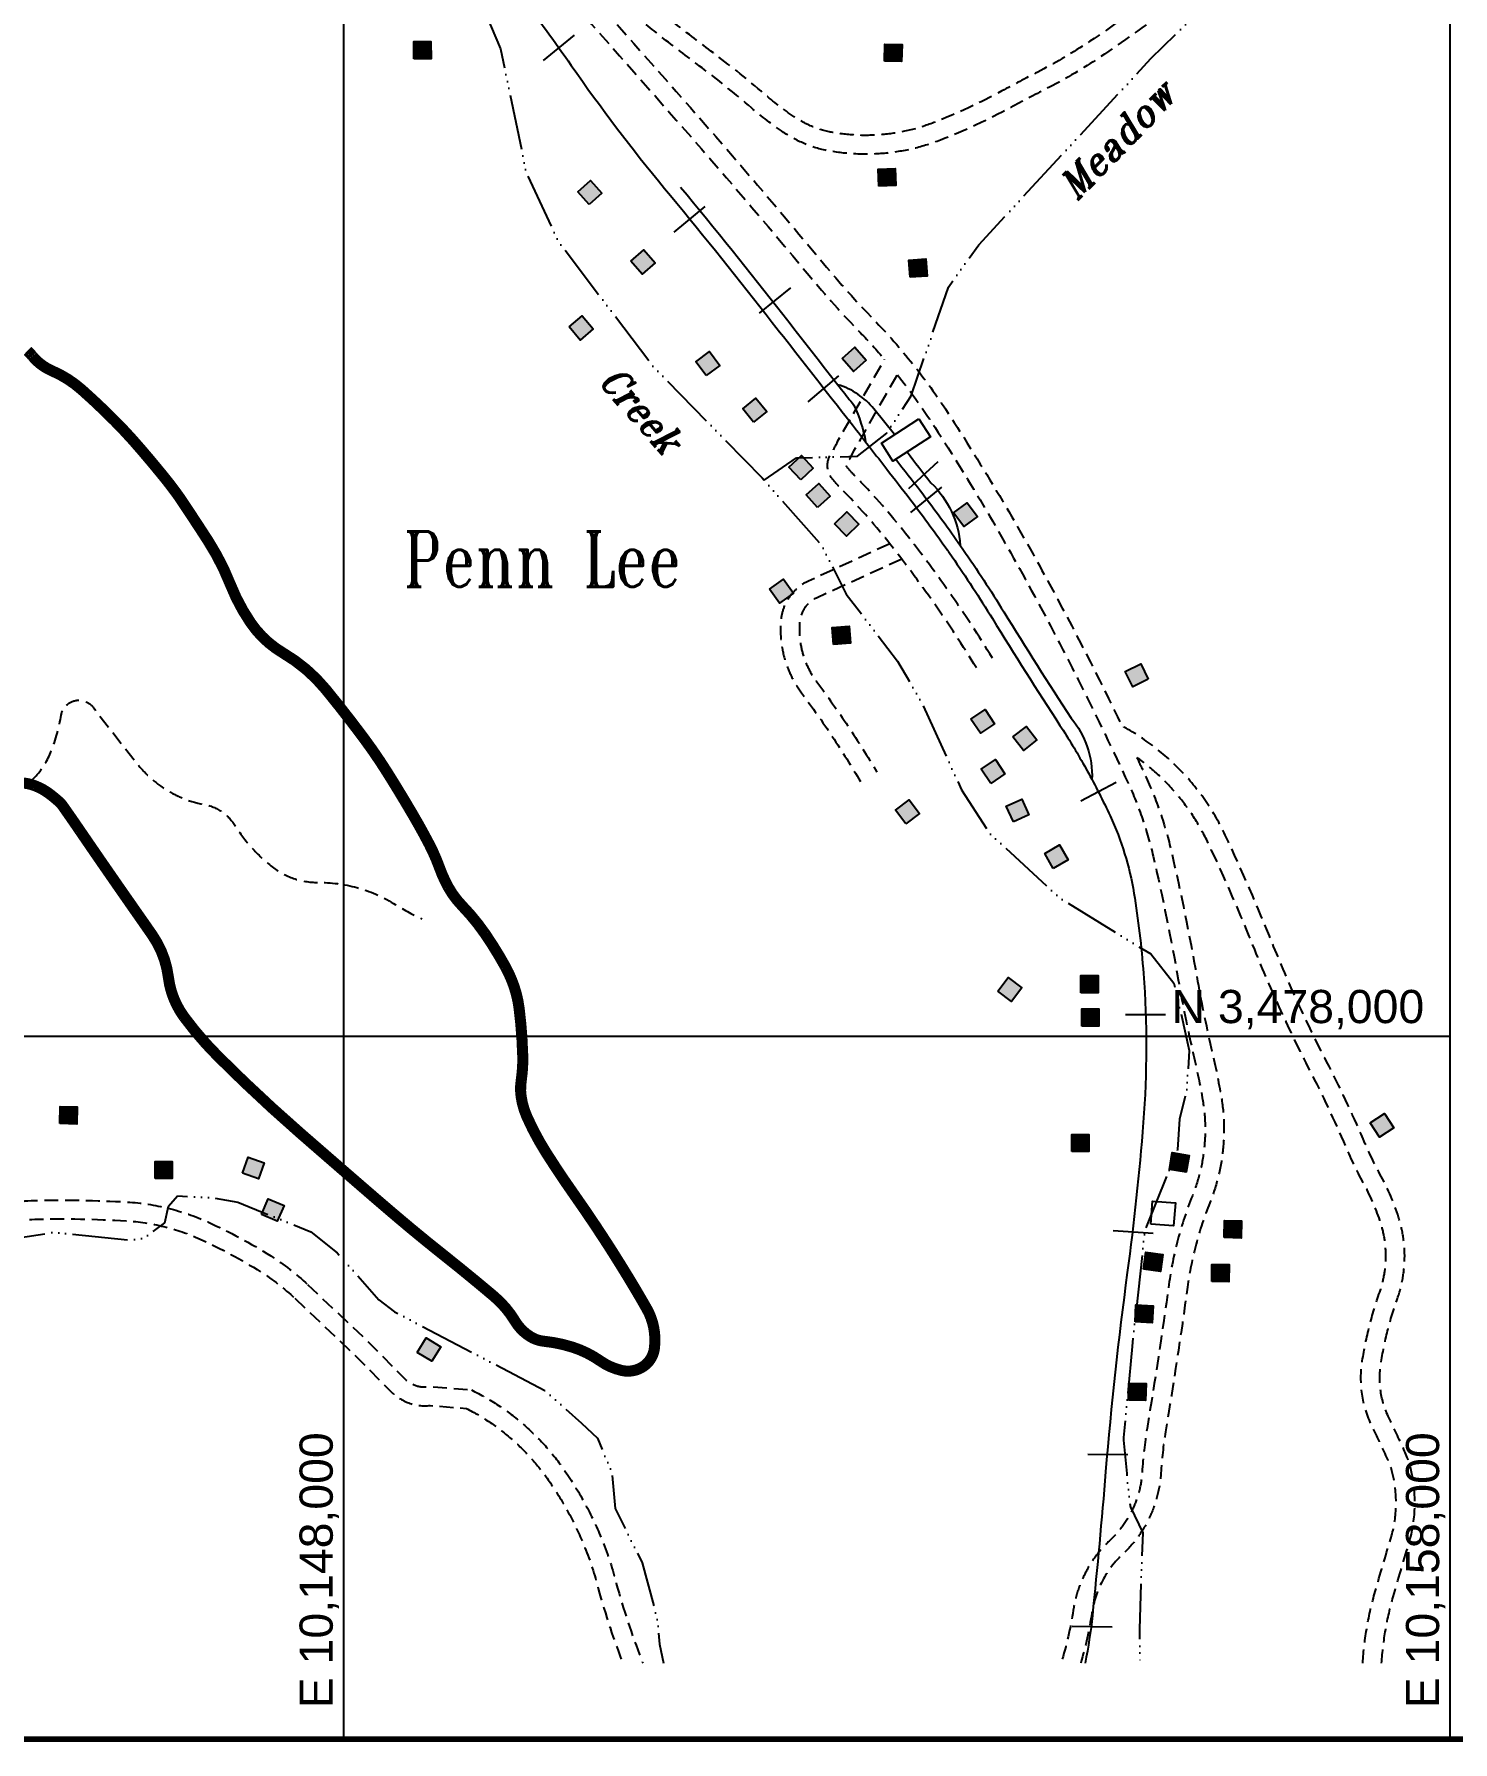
# Model space of a CAD drawing. Header units: inches. Extents: x 10131215 to 10153225, y 3476725 to 3491422.
# Drawn here: x 10147440 to 10150005, y 3476725 to 3479812 of the extents above; entities that cross this region are included whole.
import ezdxf
from ezdxf.enums import TextEntityAlignment as Align

# ---------------------------------------------------------------- set-up
doc = ezdxf.new("R2010")
doc.units = ezdxf.units.IN
doc.header["$LTSCALE"] = 100
doc.header["$MEASUREMENT"] = 0
doc.linetypes.add('DASHED2', pattern=[0.375, 0.25, -0.125])
doc.linetypes.add('STREAM', pattern=[1.5, 1, -0.125, 0, -0.125, 0, -0.125, 0, -0.125])
doc.layers.get('0').update_dxf_attribs({"color": 60, "linetype": 'CONTINUOUS'})
for name, color, linetype in [('BUILDINGS', 7, 'CONTINUOUS'), ('GEOGRAPHIC LABELS', 7, 'CONTINUOUS'), ('GRID COORDINATES-VA SOUTH NAD27', 252, 'CONTINUOUS'), ('OUTCROP-UPPER MASON-IMBODEN', 7, 'CONTINUOUS'), ('RAILROADS', 30, 'CONTINUOUS'), ('ROADS', 34, 'DASHED2'), ('TITLE BLOCK-LEGEND-BORDER', 7, 'CONTINUOUS'), ('WATER-SURFACE', 140, 'STREAM')]:
    doc.layers.add(name, color=color, linetype=linetype)
doc.styles.add('GRIDLINE LABEL', font='ARIAL.TTF', dxfattribs={"height": 60})
doc.styles.add('ROMANT', font='ROMANT.SHX', dxfattribs={"width": 2063.613351, "height": 165.089068})

# ---------------------------------------------------------------- blocks, each defined once
blk = doc.blocks.new('RRTIC')
blk.add_line((0, -36.2), (0, 36.2))

msp = doc.modelspace()

# ---------------------------------------------------------------- linework, layer by layer
at = {"layer": 'BUILDINGS'}
for points in [[(10148126.7, 3479767.2), (10148126.6, 3479798.2), (10148157.5, 3479798.4), (10148157.7, 3479767.4)], [(10148977.3, 3479762.9), (10148978.2, 3479793.8), (10149009.1, 3479793), (10149008.3, 3479762.1)], [(10148967.2, 3479536.7), (10148965.8, 3479567.6), (10148996.7, 3479569), (10148998.1, 3479538.1)], [(10148443.8, 3479503.6), (10148423, 3479526.6), (10148445.9, 3479547.4), (10148466.7, 3479524.5)], [(10148519.1, 3479401.4), (10148542.4, 3479421.7), (10148562.8, 3479398.5), (10148539.5, 3479378.1)], [(10149023.7, 3479372.2), (10149021.5, 3479403.1), (10149052.4, 3479405.3), (10149054.6, 3479374.4)], [(10148407.2, 3479282.4), (10148430.8, 3479302.4), (10148450.9, 3479278.9), (10148427.3, 3479258.8)], [(10148654.8, 3479194.5), (10148636.4, 3479219.3), (10148661.3, 3479237.8), (10148679.7, 3479212.9)], [(10148900.7, 3479225.4), (10148923.9, 3479245.9), (10148944.4, 3479222.7), (10148921.2, 3479202.2)], [(10148740.7, 3479110.2), (10148721.1, 3479134.2), (10148745.1, 3479153.8), (10148764.7, 3479129.8)], [(10148826, 3479006.2), (10148804.7, 3479028.8), (10148827.3, 3479050), (10148848.5, 3479027.5)], [(10148856.2, 3478956.1), (10148835.6, 3478979.2), (10148858.7, 3478999.8), (10148879.3, 3478976.7)], [(10148887.1, 3478926.6), (10148909.2, 3478948.3), (10148930.9, 3478926.2), (10148908.8, 3478904.5)], [(10149102.4, 3478946.3), (10149127.1, 3478964.8), (10149145.7, 3478940.1), (10149121, 3478921.5)], [(10148769.7, 3478808.8), (10148795, 3478826.7), (10148812.8, 3478801.4), (10148787.5, 3478783.5)], [(10148885.1, 3478708.6), (10148882.9, 3478739.5), (10148913.8, 3478741.7), (10148916, 3478710.8)], [(10149454.1, 3478645.6), (10149426.2, 3478632), (10149412.7, 3478659.8), (10149440.5, 3478673.4)], [(10149133.5, 3478573.7), (10149159.2, 3478590.9), (10149176.4, 3478565.3), (10149150.7, 3478548)], [(10149209.5, 3478541.3), (10149233.8, 3478560.5), (10149253, 3478536.2), (10149228.7, 3478517)], [(10149169.6, 3478457.5), (10149152.2, 3478483.2), (10149177.9, 3478500.5), (10149195.2, 3478474.9)], [(10149015.9, 3478384.6), (10148997.2, 3478409.3), (10149021.9, 3478427.9), (10149040.6, 3478403.2)], [(10149210.3, 3478388), (10149197.5, 3478416.2), (10149225.7, 3478429), (10149238.5, 3478400.8)], [(10149282.3, 3478303.9), (10149267, 3478330.8), (10149293.9, 3478346.2), (10149309.2, 3478319.3)], [(10149332.5, 3478079.1), (10149332.5, 3478110), (10149363.5, 3478110), (10149363.5, 3478079.1)], [(10149182.3, 3478082.1), (10149201, 3478106.7), (10149225.6, 3478088), (10149206.9, 3478063.4)], [(10149333.9, 3478018.9), (10149333.9, 3478049.8), (10149364.8, 3478049.8), (10149364.8, 3478018.9)], [(10147486.5, 3477842.4), (10147487.2, 3477873.4), (10147518.2, 3477872.7), (10147517.5, 3477841.7)], [(10149855.3, 3477843.9), (10149881.1, 3477860.9), (10149898.1, 3477835), (10149872.2, 3477818)], [(10149315.9, 3477791.8), (10149315.9, 3477822.7), (10149346.9, 3477822.7), (10149346.9, 3477791.8)], [(10147659.1, 3477743), (10147659.1, 3477774), (10147690, 3477774), (10147690, 3477743)], [(10147816.7, 3477752.7), (10147827, 3477781.9), (10147856.2, 3477771.6), (10147845.9, 3477742.4)], [(10149492.3, 3477759.5), (10149497.3, 3477790.1), (10149527.9, 3477785.1), (10149522.9, 3477754.6)], [(10147851.3, 3477678.2), (10147863.4, 3477706.7), (10147891.9, 3477694.6), (10147879.8, 3477666.1)], [(10149458.8, 3477661), (10149462, 3477702.1), (10149503.2, 3477699), (10149500, 3477657.8)], [(10149591.2, 3477636.4), (10149591.9, 3477667.4), (10149622.8, 3477666.7), (10149622.1, 3477635.7)], [(10149445.5, 3477579.6), (10149450, 3477610.2), (10149480.6, 3477605.7), (10149476.1, 3477575.1)], [(10149569, 3477557.2), (10149569.4, 3477588.1), (10149600.4, 3477587.7), (10149599.9, 3477556.7)], [(10149430.6, 3477483.9), (10149431.9, 3477514.8), (10149462.9, 3477513.4), (10149461.5, 3477482.5)], [(10148132.9, 3477429), (10148149, 3477455.4), (10148175.5, 3477439.3), (10148159.3, 3477412.8)], [(10149418.5, 3477342.7), (10149419.1, 3477373.6), (10149450.1, 3477372.9), (10149449.4, 3477342)]]:
    msp.add_lwpolyline(points, close=True, dxfattribs=at)
for points in [[(10148126.6, 3479798.2), (10148157.5, 3479798.4), (10148126.7, 3479767.2), (10148157.7, 3479767.4)], [(10148978.2, 3479793.8), (10149009.1, 3479793), (10148977.3, 3479762.9), (10149008.3, 3479762.1)], [(10148965.8, 3479567.6), (10148996.7, 3479569), (10148967.2, 3479536.7), (10148998.1, 3479538.1)], [(10148423, 3479526.6), (10148445.9, 3479547.4), (10148443.8, 3479503.6), (10148466.7, 3479524.5)], [(10148542.4, 3479421.7), (10148562.8, 3479398.5), (10148519.1, 3479401.4), (10148539.5, 3479378.1)], [(10149021.5, 3479403.1), (10149052.4, 3479405.3), (10149023.7, 3479372.2), (10149054.6, 3479374.4)], [(10148430.8, 3479302.4), (10148450.9, 3479278.9), (10148407.2, 3479282.4), (10148427.3, 3479258.8)], [(10148636.4, 3479219.3), (10148661.3, 3479237.8), (10148654.8, 3479194.5), (10148679.7, 3479212.9)], [(10148923.9, 3479245.9), (10148944.4, 3479222.7), (10148900.7, 3479225.4), (10148921.2, 3479202.2)], [(10148721.1, 3479134.2), (10148745.1, 3479153.8), (10148740.7, 3479110.2), (10148764.7, 3479129.8)], [(10148804.7, 3479028.8), (10148827.3, 3479050), (10148826, 3479006.2), (10148848.5, 3479027.5)], [(10148835.6, 3478979.2), (10148858.7, 3478999.8), (10148856.2, 3478956.1), (10148879.3, 3478976.7)], [(10148909.2, 3478948.3), (10148930.9, 3478926.2), (10148887.1, 3478926.6), (10148908.8, 3478904.5)], [(10149127.1, 3478964.8), (10149145.7, 3478940.1), (10149102.4, 3478946.3), (10149121, 3478921.5)], [(10148795, 3478826.7), (10148812.8, 3478801.4), (10148769.7, 3478808.8), (10148787.5, 3478783.5)], [(10148882.9, 3478739.5), (10148913.8, 3478741.7), (10148885.1, 3478708.6), (10148916, 3478710.8)], [(10149426.2, 3478632), (10149412.7, 3478659.8), (10149454.1, 3478645.6), (10149440.5, 3478673.4)], [(10149159.2, 3478590.9), (10149176.4, 3478565.3), (10149133.5, 3478573.7), (10149150.7, 3478548)], [(10149233.8, 3478560.5), (10149253, 3478536.2), (10149209.5, 3478541.3), (10149228.7, 3478517)], [(10149152.2, 3478483.2), (10149177.9, 3478500.5), (10149169.6, 3478457.5), (10149195.2, 3478474.9)], [(10148997.2, 3478409.3), (10149021.9, 3478427.9), (10149015.9, 3478384.6), (10149040.6, 3478403.2)], [(10149197.5, 3478416.2), (10149225.7, 3478429), (10149210.3, 3478388), (10149238.5, 3478400.8)], [(10149267, 3478330.8), (10149293.9, 3478346.2), (10149282.3, 3478303.9), (10149309.2, 3478319.3)], [(10149332.5, 3478110), (10149363.5, 3478110), (10149332.5, 3478079.1), (10149363.5, 3478079.1)], [(10149201, 3478106.7), (10149225.6, 3478088), (10149182.3, 3478082.1), (10149206.9, 3478063.4)], [(10149333.9, 3478049.8), (10149364.8, 3478049.8), (10149333.9, 3478018.9), (10149364.8, 3478018.9)], [(10147487.2, 3477873.4), (10147518.2, 3477872.7), (10147486.5, 3477842.4), (10147517.5, 3477841.7)], [(10149881.1, 3477860.9), (10149898.1, 3477835), (10149855.3, 3477843.9), (10149872.2, 3477818)], [(10149315.9, 3477822.7), (10149346.9, 3477822.7), (10149315.9, 3477791.8), (10149346.9, 3477791.8)], [(10147659.1, 3477774), (10147690, 3477774), (10147659.1, 3477743), (10147690, 3477743)], [(10147827, 3477781.9), (10147856.2, 3477771.6), (10147816.7, 3477752.7), (10147845.9, 3477742.4)], [(10149497.3, 3477790.1), (10149527.9, 3477785.1), (10149492.3, 3477759.5), (10149522.9, 3477754.6)], [(10147863.4, 3477706.7), (10147891.9, 3477694.6), (10147851.3, 3477678.2), (10147879.8, 3477666.1)], [(10149591.9, 3477667.4), (10149622.8, 3477666.7), (10149591.2, 3477636.4), (10149622.1, 3477635.7)], [(10149450, 3477610.2), (10149480.6, 3477605.7), (10149445.5, 3477579.6), (10149476.1, 3477575.1)], [(10149569.4, 3477588.1), (10149600.4, 3477587.7), (10149569, 3477557.2), (10149599.9, 3477556.7)], [(10149431.9, 3477514.8), (10149462.9, 3477513.4), (10149430.6, 3477483.9), (10149461.5, 3477482.5)], [(10148149, 3477455.4), (10148175.5, 3477439.3), (10148132.9, 3477429), (10148159.3, 3477412.8)], [(10149419.1, 3477373.6), (10149450.1, 3477372.9), (10149418.5, 3477342.7), (10149449.4, 3477342)]]:
    msp.add_solid(points, dxfattribs=at)
at = {"layer": 'GRID COORDINATES-VA SOUTH NAD27'}
for p, q in [((10148000, 3476730), (10148000, 3490730)), ((10150000, 3476730), (10150000, 3490730)), ((10150000, 3478000), (10131220, 3478000))]:
    msp.add_line(p, q, dxfattribs=at)
at = {"layer": 'OUTCROP-UPPER MASON-IMBODEN', "const_width": 20}
msp.add_lwpolyline([(10147428.2, 3479239.4, -0.013987), (10147432.5, 3479235, -0.01318), (10147436.9, 3479230.1, -0.002438), (10147437, 3479229.9, 0.000827), (10147437.5, 3479229.3, 0.119076), (10147472.3, 3479203.3, -0.080227), (10147526.2, 3479169.1, -0.015934), (10147586.6, 3479112, -0.018696), (10147634.5, 3479059.8, -0.005486), (10147672.2, 3479014.7, -0.009949), (10147692.2, 3478989.2, -0.013814), (10147707.2, 3478968.1, -0.004151), (10147754.5, 3478896.1, -0.049484), (10147794.8, 3478817.4, 0.056007), (10147831.4, 3478748.2, 0.110769), (10147890.6, 3478692.9, -0.088593), (10147967.3, 3478627.4, -0.012279), (10148037.4, 3478537.5, -0.019071), (10148078.8, 3478476.9, -0.008071), (10148124.8, 3478401, -0.011861), (10148154.1, 3478348.1, -0.033675), (10148172.8, 3478305.6, 0.039814), (10148189, 3478269.7, 0.065879), (10148213.7, 3478236.4, -0.041649), (10148255.2, 3478185.8, -0.024822), (10148291.8, 3478126.5, -0.043795), (10148307.8, 3478090.3, -0.050729), (10148316.9, 3478050.9, -0.024053), (10148323.4, 3477966.1, -0.04492), (10148320.7, 3477920.2, 0.072503), (10148320.5, 3477891.6, 0.07008), (10148331.1, 3477854.7, 0.036386), (10148365.8, 3477789.9, 0.012107), (10148416.1, 3477714.6, -0.01021), (10148476.1, 3477625.6, -0.006616), (10148515, 3477563.4, -0.00749), (10148547.8, 3477507.6, -0.081248), (10148560.2, 3477473.9, -0.077904), (10148561.5, 3477436.6, -0.215602), (10148541.7, 3477403.7, -0.208834), (10148502.8, 3477396.2, -0.097455), (10148463.5, 3477413.6, 0.075228), (10148413.7, 3477438.3, 0.052431), (10148361.7, 3477449.1, -0.111947), (10148337.8, 3477457.1, -0.121612), (10148309.4, 3477485.7, 0.082482), (10148271.1, 3477530.6, 0.007646), (10148178.9, 3477606.1, -0.008468), (10148095.7, 3477674.4, -0.002216), (10148045.9, 3477717.1, -0.000883), (10147921.5, 3477825.1, -0.017174), (10147772.5, 3477964.2, -0.037485), (10147711.5, 3478035, -0.129054), (10147682.9, 3478106.9, 0.121845), (10147653.7, 3478183.4, 0.000889), (10147621.2, 3478230, -0.000874), (10147588.1, 3478277.5, -0.002042), (10147522.1, 3478373.3, 0.004495), (10147491.9, 3478416.8, 0.056185), (10147484.6, 3478424.9, 0.024929), (10147465.4, 3478440.4, 0.069616), (10147440.8, 3478453.5, 0.078058), (10147416.4, 3478458.4, 0.035587)], format="xyb", dxfattribs=at)
at = {"layer": 'RAILROADS', "flags": 128}
for points in [[(10148320.4, 3479880.7, -0.008171), (10148411.1, 3479755.3, 0.019837), (10148579.8, 3479532.8), (10148590.4, 3479520.1, -0.007065), (10148774.6, 3479290.7, 0.00062), (10148881.1, 3479154.5, -0.000326), (10148903.3, 3479126.2), (10148919.4, 3479105.5, -0.000861), (10148977.8, 3479030.4), (10148981.5, 3479025.6, -0.000619), (10149023.3, 3478971.5, -0.010733), (10149087, 3478885.1), (10149090.1, 3478880.7, -0.000706), (10149094.1, 3478874.9), (10149099.5, 3478867.1, -0.013371), (10149172.5, 3478755.2, 0.006343), (10149294.6, 3478562.3, -0.016108), (10149338.7, 3478489.4), (10149343.9, 3478480.1, -0.017281), (10149385.3, 3478398.5, -0.068656), (10149428.2, 3478259.3, -0.021558), (10149445.5, 3478113.8, -0.038358), (10149445.1, 3477844.4, -0.014173), (10149416.3, 3477573.2, 0.013089), (10149377.1, 3477212.8, -0.004818), (10149353.2, 3476953.5, -0.025819), (10149339.9, 3476867.3, -0.025819)], [(10148608.9, 3479535.3, -0.007065), (10148793.5, 3479305.5, 0.00062), (10148899.9, 3479169.3, -0.000326), (10148922.1, 3479141, -0.065641), (10148943.3, 3479074.9, 6.345774)], [(10148995.6, 3479088), (10148958.3, 3479134.2, 0.150093), (10148893.2, 3479178, -0.81891)], [(10148997.9, 3479043.6, -0.000656), (10149042.3, 3478986.1, -0.010733), (10149106.5, 3478899), (10149119.2, 3478880.8, -0.013371), (10149193, 3478767.8, 0.006343), (10149314.7, 3478575.4, -0.184844), (10149352.4, 3478464.4)], [(10149018.1, 3479056.7, -0.000638), (10149061.3, 3479000.8, -0.183486), (10149114.4, 3478887.7)]]:
    msp.add_lwpolyline(points, format="xyb", dxfattribs=at)
msp.add_lwpolyline([(10149039.5, 3479116.5), (10149060.5, 3479084.1), (10148992.6, 3479040.1), (10148971.7, 3479072.5), (10149039.5, 3479116.5)], dxfattribs=at)
at = {"layer": 'ROADS', "flags": 128}
for points in [[(10148924.2, 3482444.7, -0.112102), (10148938.8, 3482272.7, -0.114479), (10148868.5, 3482112.7, -0.014761), (10148699.4, 3481900.2, -0.050065), (10148470.1, 3481678.2, -0.053259), (10148246.4, 3481537.2, 0.016654), (10148145.6, 3481483.5, 0.084582), (10148008.8, 3481370.2, 0.057538), (10147897.4, 3481205.7, 0.131463), (10147862.1, 3481047.2, 0.050712), (10147891, 3480847, 0.010374), (10147964.8, 3480575, 0.079499), (10148088.6, 3480315.1, -0.003932), (10148242.9, 3480087.1, 0.034648), (10148395.9, 3479888.5, -0.000934), (10148601, 3479656.4, -0.007376), (10148841.2, 3479375.4, 0.019234), (10148933.8, 3479272, -0.015141), (10148977.5, 3479224.1, -0.019913)], [(10147989.7, 3480611, 0.001018), (10147997.4, 3480584.6, 0.079499), (10148116.6, 3480334.3, -0.003932), (10148271.2, 3480106, 0.034648), (10148421.3, 3479911.1, -0.000934), (10148626.5, 3479678.9, -0.007376), (10148867.3, 3479397.1, 0.019234), (10148958.2, 3479295.6, -0.048447), (10149091.2, 3479128.6, -0.019913), (10149272.7, 3478823, -0.011783), (10149406.5, 3478561.4, -0.05168)], [(10149590.4, 3480008.4, 0.010115), (10149559, 3479973.4, -0.049533), (10149458.6, 3479877.9, -0.019738), (10149341.2, 3479793.9, -0.026905), (10149254.4, 3479743.3, 0.006008), (10149189.5, 3479709, -0.031697), (10149066.6, 3479651.9, -0.136987), (10148884.1, 3479633.9, -0.106001), (10148814.2, 3479662.3, -0.028665), (10148759, 3479704.5, 0.015931), (10148672.4, 3479774.5, -0.002071), (10148603.1, 3479827.4, -0.037631), (10148498.1, 3479921.4, -0.03868), (10148425.8, 3480009.5, 0.016719), (10148361.1, 3480095.8, -0.023221), (10148317.4, 3480155.7, 0.020947), (10148262, 3480232.3, -0.023169), (10148214.4, 3480298.7, 0.017427), (10148165, 3480369.5, -0.05119), (10148099.4, 3480478.2, 0.006092), (10148074.2, 3480530.1, 0.133878)], [(10149960.6, 3480157.7, -0.064111), (10149902.6, 3480156.8, 0.113752), (10149793.7, 3480144.3, 0.122878), (10149739, 3480108.1, -0.0227), (10149678.3, 3480047.4, 0.029783), (10149584.7, 3479951.1, -0.049533), (10149479.4, 3479851.1, -0.019738), (10149359.9, 3479765.5, -0.026905), (10149269.9, 3479713, 0.006008), (10149205.7, 3479679.1, -0.031697), (10149078.9, 3479620.2, -0.136987), (10148878.2, 3479600.4, -0.106001), (10148795.1, 3479634.1, -0.028665), (10148736.8, 3479678.8, 0.015931), (10148651.9, 3479747.4, -0.002071), (10148582.4, 3479800.4, -0.037631), (10148473.6, 3479897.9, -0.03868), (10148398, 3479990.1, 0.016719), (10148334.7, 3480074.5, -0.023221), (10148289.1, 3480136.9, 0.020947), (10148235.3, 3480211.3, -0.023169), (10148185.9, 3480280.2, 0.017427), (10148137.9, 3480349, -0.05119), (10148068.7, 3480463.7, 0.006092), (10148043.8, 3480514.8)], [(10145000, 3479348.8, -0.009305), (10145175.4, 3479208.1, 0.005758), (10145337.5, 3479076, -0.03193), (10145453.6, 3478970.9, -0.068649), (10145551, 3478838.5, -0.17441), (10145576.1, 3478674.9, -0.006132), (10145553.6, 3478566.4, 0.030599), (10145540.9, 3478485.7, 0.122557), (10145557.9, 3478372.5, 0.082961), (10145596.8, 3478310.1, 0.026035), (10145689.8, 3478215.2, 0.003068), (10145817.5, 3478099.1, 0.018286), (10145964.1, 3477976.9, -0.012722), (10146128.7, 3477842.8, -0.033939), (10146190.2, 3477782.3, -0.078539), (10146267.6, 3477661.3, 0.018706), (10146289, 3477617.2, 0.13886), (10146375.8, 3477526.5, 0.011527), (10146452.3, 3477483.8, 0.100299), (10146557.1, 3477453, 0.083875), (10146697.5, 3477464.6, 0.01176), (10146795.1, 3477491.9, -0.001774), (10146944.3, 3477537, 0.007086), (10147113.3, 3477589.9, -0.003765), (10147273.7, 3477641.4, -0.06865), (10147441.3, 3477669.5, -0.022189), (10147606.6, 3477666.8, -0.091041), (10147740.1, 3477633.8, -0.035817), (10147849.7, 3477574.6, -0.045864), (10147911.2, 3477526.9, 2.136755)], [(10145024.4, 3479372.9, -0.009114), (10145197.1, 3479234.2, 0.005758), (10145358.6, 3479102.6, -0.03193), (10145478, 3478994.6, -0.068649), (10145580.8, 3478854.8, -0.17441), (10145609.5, 3478668.3, -0.006132), (10145586.8, 3478559.1, 0.030599), (10145574.7, 3478482.4, 0.122557), (10145589.2, 3478385.5, 0.082961), (10145622.3, 3478332.6, 0.026035), (10145712.8, 3478240.2, 0.003068), (10145840.2, 3478124.4, 0.018286), (10145984.9, 3478003.8, -0.012722), (10146150.8, 3477868.6, -0.033939), (10146215.6, 3477804.9, -0.078539), (10146298.7, 3477675, 0.018706), (10146319, 3477633.1, 0.13886), (10146393, 3477555.8, 0.011527), (10146468.1, 3477513.9, 0.100299), (10146559.9, 3477486.9, 0.083875), (10146689.1, 3477497.5, 0.01176), (10146785.2, 3477524.5, -0.001774), (10146934.6, 3477569.6, 0.007086), (10147102.6, 3477622.3, -0.003765), (10147263.6, 3477673.9, -0.06865), (10147440.3, 3477703.4, -0.022189), (10147608.6, 3477700.7, -0.091041), (10147754, 3477664.8, -0.035817), (10147867.9, 3477603.3, -0.045864), (10147934.4, 3477551.8, -0.045864)], [(10149143.4, 3478666.3, 0.0314), (10148983.3, 3478895.1, 0.025694), (10148900, 3478989.1, -0.022733), (10148883.1, 3479007.9, -0.32126), (10148880.2, 3479052.3, 0.031667), (10148893.2, 3479076.4), (10148977.5, 3479224.1)], [(10149172.4, 3478684, 0.0314), (10149009.8, 3478916.3, 0.025694), (10148924.2, 3479012.9, -0.022733), (10148909.4, 3479029.5, -0.32126), (10148909.1, 3479034.3, 0.012176), (10148915.3, 3479044.8), (10148922.7, 3479059.5), (10149000.6, 3479196.1)], [(10149000.6, 3479196.1, -0.024792), (10149062.7, 3479110.1, -0.019913), (10149242.8, 3478806.9, -0.015742), (10149417.8, 3478457.9, -0.05168), (10149463, 3478326, -0.013222), (10149508.5, 3478102.3, 0.013081), (10149535, 3477971.5, -0.011986), (10149551.9, 3477889.2, -0.141051), (10149533.9, 3477711.9, 0.061258), (10149491.4, 3477551.6, -0.006804), (10149452, 3477291.2, 0.025662), (10149443.1, 3477212.6, -0.191467), (10149385.2, 3477089.5, 0.16819), (10149318.7, 3476963.2, -0.03743), (10149296.6, 3476867.3, -0.03743)], [(10148987, 3478890.4), (10148840.1, 3478823.2, 0.269697), (10148790.2, 3478752.7, 0.18442), (10148827.5, 3478620.9, -0.026742), (10148934.2, 3478460.6, 1.235938)], [(10149008.5, 3478862.8), (10148854.2, 3478792.3, 0.269697), (10148824.1, 3478749.7, 0.18442), (10148854.8, 3478641.2, -0.026742), (10148963.4, 3478477.9, -0.026742)], [(10146195.5, 3478685.1), (10146326.7, 3478692.1, -0.011679), (10146457.7, 3478695.9, 0.042106), (10146621.5, 3478710.7, -0.123815), (10146819.6, 3478696.4, -0.040492), (10146979.3, 3478574.3, 0.028643), (10147121, 3478460.7, 0.178176), (10147300.7, 3478411.7, 0.092493), (10147401.9, 3478439.8, 0.188807), (10147471.2, 3478515.5, 0.049515), (10147489.3, 3478581, -0.713091), (10147549.7, 3478590.8), (10147627.3, 3478492.2, 0.182285), (10147747.5, 3478419.4, -0.209965), (10147803, 3478381.7, 0.087203), (10147870.7, 3478306.6, 0.168564), (10147952.7, 3478278.5, -0.138473), (10148089.7, 3478240.6, 0.020448), (10148140.9, 3478212.3, -0.257733)], [(10149875.9, 3476867.3, -0.051822), (10149897, 3476987.3, -0.004405), (10149924.7, 3477081.1, 0.121469), (10149931.5, 3477206.5, 0.062193), (10149916.3, 3477253.5, 0.004078), (10149889, 3477311, -0.15373), (10149874.6, 3477408.1, -0.045397), (10149904.6, 3477526.4, 0.163995), (10149906.6, 3477673.6, 0.046683), (10149875.2, 3477747.1, -0.023432), (10149842.6, 3477814.7, 0.018535), (10149776.5, 3477955, -0.023893), (10149678.1, 3478169.7, 0.014704), (10149593.3, 3478364, 0.160069), (10149406.5, 3478561.4)], [(10149433.6, 3478504.5, -0.001429), (10149448.6, 3478472.2, -0.05168), (10149496.1, 3478333.7, -0.013222), (10149541.9, 3478108.2, 0.013081), (10149568.1, 3477979.1, -0.011986), (10149585.4, 3477895.2, -0.141051), (10149565.4, 3477699.2, 0.061258), (10149525.1, 3477546.9, -0.006804), (10149485.5, 3477285.6, 0.025662), (10149477, 3477210.5, -0.191467), (10149408.4, 3477064.6, 0.16819), (10149352.3, 3476958.1, -0.033609), (10149332.1, 3476867.3, -0.033609)], [(10149841.8, 3476867.3, -0.052805), (10149864.4, 3476996.6, -0.004405), (10149892.2, 3477091, 0.121469), (10149898.1, 3477200.2, 0.062193), (10149885.6, 3477239.1, 0.004078), (10149858.5, 3477296.2, -0.15373), (10149841.1, 3477413.5, -0.045397), (10149872.5, 3477537.7, 0.163995), (10149874.3, 3477663.3, 0.046683), (10149845.4, 3477730.9, -0.023432), (10149811.3, 3477801.4, 0.018535), (10149746.3, 3477939.3, -0.023893), (10149646.6, 3478157, 0.014704), (10149562.6, 3478349.5, 0.127627), (10149433.6, 3478504.5)], [(10147911.2, 3477526.9), (10148018.3, 3477425.8), (10148084.9, 3477358.3, 0.227911), (10148156, 3477332.9), (10148221.5, 3477327.7)], [(10147934.4, 3477551.8), (10148042.8, 3477449.4), (10148109.1, 3477382.2, 0.24162), (10148155.2, 3477367.1), (10148230.7, 3477361.1)], [(10148230.7, 3477361.1, -0.128705), (10148399.2, 3477215.5, -0.050557), (10148463.5, 3477098.1, -0.03528), (10148490.3, 3477019.9, 0.026667), (10148534.6, 3476882.9, -0.009474), (10148540.3, 3476867.3, -0.009474)], [(10148221.5, 3477327.7, -0.124717), (10148371.2, 3477196.2, -0.050557), (10148432.2, 3477084.9, -0.03528), (10148457.5, 3477011.2, 0.026667), (10148502.9, 3476870.8, -0.00228), (10148504.2, 3476867.3, -0.00228)]]:
    msp.add_lwpolyline(points, format="xyb", dxfattribs=at)
at = {"layer": 'TITLE BLOCK-LEGEND-BORDER', "const_width": 10}
msp.add_lwpolyline([(10131220, 3476730), (10131220, 3490730), (10153220, 3490730), (10153220, 3476730)], close=True, dxfattribs=at)
at = {"layer": 'WATER-SURFACE', "flags": 128}
for points in [[(10151982.7, 3489238.2), (10151922, 3489200.3), (10151916.1, 3489185.6), (10151886.8, 3489117.3), (10151894.3, 3489076.7), (10151890, 3489006.8), (10151872.2, 3488962.8), (10151823, 3488895.8), (10151782.8, 3488813.1), (10151714.9, 3488526.7), (10151627.7, 3488331.7), (10151537.7, 3488171.9), (10151391.8, 3488000.6), (10151381.8, 3488001.2), (10151375.6, 3487981.5), (10151296.1, 3487911.3), (10151113.8, 3487797.4), (10151005.6, 3487749), (10150995.3, 3487744.6), (10150923.6, 3487719), (10150871.2, 3487682.2), (10150731.9, 3487615.7), (10150615.9, 3487522.6), (10150567.6, 3487470.5), (10150545.2, 3487431.8), (10150538, 3487397.2), (10150487.8, 3487315.1), (10150481.9, 3487300.5), (10150304, 3487096.1), (10150263.8, 3487013.4), (10150258, 3486838.4), (10150208.8, 3486691.1), (10150200.1, 3486631.5), (10150162.4, 3486508.6), (10150171.2, 3486407.8), (10150170.9, 3486242.5), (10150181.6, 3486171.7), (10150173.5, 3486041.9), (10150136.2, 3485923.9), (10150131.8, 3485854.1), (10150112.8, 3485790.1), (10150045.8, 3485679), (10149990.1, 3485507.1), (10149989.5, 3485497.1), (10149923.4, 3485401), (10149770.4, 3485275.2), (10149711.2, 3485208.7), (10149639.2, 3485098), (10149620.5, 3485039), (10149597.8, 3484915.1), (10149562, 3484822.1), (10149522.5, 3484669.3), (10149487.6, 3484591.3), (10149426.6, 3484494.8), (10149351.8, 3484258.9), (10149340.9, 3484244.6), (10149299.9, 3484066.8), (10149256.2, 3484009.3), (10149213.9, 3483971.9), (10149136.6, 3483936.6), (10149096, 3483929.1), (10148936.1, 3483934), (10148830.4, 3483925.5), (10148758.7, 3483899.9), (10148711.9, 3483872.8), (10148674.8, 3483840), (10148658, 3483811), (10148654.7, 3483675.9), (10148671.5, 3483624.7), (10148675.9, 3483534.3), (10148718.7, 3483336.2), (10148722.5, 3483315.9), (10148734.2, 3483019.5), (10148754.5, 3482943.1), (10148762.3, 3482827.4), (10148783.6, 3482765.9), (10148806.4, 3482649.3), (10148832.9, 3482592.5), (10148899.1, 3482367.9), (10148888.3, 3482273.4), (10148875.5, 3482229.1), (10148842.2, 3482176), (10148752.4, 3482101.4), (10148659.2, 3482052.1), (10148522.4, 3481945.3), (10148444.2, 3481895.1), (10148385.9, 3481843.6), (10148385.3, 3481833.6), (10148375.3, 3481834.2), (10148374.7, 3481824.2), (10148364.7, 3481824.8), (10148364.1, 3481814.8), (10148354.1, 3481815.5), (10148353.5, 3481805.5), (10148343.5, 3481806.1), (10148342.9, 3481796.1), (10148312, 3481783), (10148306.1, 3481768.3), (10148296.1, 3481769), (10148232.6, 3481712.8), (10148202, 3481704.6), (10148190.8, 3481685.3), (10148134.4, 3481663.7), (10148040.9, 3481609.4), (10147779.4, 3481430.2), (10147751.7, 3481386.8), (10147735.6, 3481380), (10147725.5, 3481368.4), (10147654.2, 3481267.6), (10147585, 3481121.6), (10147507.4, 3481001.1), (10147475.4, 3480887.9), (10147476.4, 3480822.7), (10147489.5, 3480791.8), (10147544.1, 3480703.2), (10147664.2, 3480540.4), (10147702.2, 3480508), (10147809.9, 3480386.1), (10147871.9, 3480337.1), (10147905.9, 3480320), (10147986.1, 3480239.8), (10148056.3, 3480160.3), (10148172, 3480007.8), (10148235.3, 3479898.7), (10148283.4, 3479785.4), (10148329.7, 3479562.1), (10148387.1, 3479438.3), (10148558.3, 3479212.2), (10148756.1, 3479009.5), (10148765.5, 3478998.9), (10148863.7, 3478887.6), (10148908.3, 3478799.6), (10149001, 3478678.6), (10149046.2, 3478600.7), (10149116.7, 3478446), (10149167, 3478367.7), (10149294.8, 3478249.5), (10149458.9, 3478149.1), (10149500.7, 3478096.4), (10149528.2, 3477974.5), (10149523.8, 3477904.6), (10149510.4, 3477850.3), (10149507, 3477795.4), (10149447.9, 3477648.7), (10149424.9, 3477439.7), (10149409.7, 3477275.3), (10149409.4, 3477270.3), (10149415.7, 3477209.8), (10149415.4, 3477204.8), (10149421.9, 3477149.3), (10149444.1, 3477102.8), (10149438.2, 3476927.8), (10149439.3, 3476867.3)], [(10137411.8, 3483426.8), (10137474.5, 3482981.9), (10137579.1, 3482649.7), (10137590.8, 3482433.4), (10137587.5, 3482378.5), (10137600, 3482337.7), (10137604.6, 3482332.4), (10137617.5, 3482296.5), (10137617.1, 3482291.5), (10137639.3, 3482245), (10137644, 3482239.7), (10137722.6, 3482134.6), (10137983.1, 3481973.1), (10138087.3, 3481876.4), (10138160.3, 3481841.8), (10138249.1, 3481821.3), (10138395.3, 3481837.3), (10138493.8, 3481891.3), (10138555.2, 3481912.5), (10138623.1, 3481958.4), (10138695.4, 3481994), (10138870.3, 3482068.4), (10138926.1, 3482080), (10138976, 3482076.9), (10139063.9, 3482041.3), (10139219.2, 3481961.5), (10139356.8, 3481917.9), (10139376.1, 3481906.7), (10139418.2, 3481859), (10139427, 3481838.4), (10139459.7, 3481801.3), (10139541.7, 3481751.1), (10139620.3, 3481726.2), (10139710.1, 3481720.6), (10139779, 3481701.3), (10139838.9, 3481697.6), (10139957.4, 3481670.2), (10140057.2, 3481664), (10140147.9, 3481673.4), (10140255.7, 3481716.8), (10140382.3, 3481739), (10140507, 3481731.3), (10140665.4, 3481701.4), (10140904.5, 3481681.5), (10141032, 3481718.7), (10141117.7, 3481728.4), (10141417, 3481790), (10141568.2, 3481805.7), (10141702.9, 3481797.4), (10141845.7, 3481758.4), (10141927.1, 3481698.3), (10142014.4, 3481652.7), (10142039.5, 3481635), (10142100.5, 3481587.3), (10142173.8, 3481557.7), (10142342.5, 3481452), (10142440.1, 3481410.8), (10142516.5, 3481351), (10142634.8, 3481238.4), (10142726.2, 3481177.6), (10142805.4, 3481082.5), (10142886.5, 3481017.3), (10142974.1, 3480976.8), (10143067.4, 3480946), (10143130.4, 3480912), (10143244.5, 3480814.7), (10143315, 3480740.2), (10143444.5, 3480647), (10143507.8, 3480618), (10143607.3, 3480600.6), (10143931.2, 3480501.5), (10143941.2, 3480500.9), (10144061.6, 3480423.3), (10144127.7, 3480359), (10144225.3, 3480317.9), (10144309.8, 3480227.4), (10144429.3, 3480134.8), (10144512.6, 3480024.4), (10144565.9, 3479996.1), (10144630.2, 3479982.1), (10144707.5, 3479937.2), (10144750.2, 3479899.5), (10144815.7, 3479825.2), (10144866, 3479747), (10144891.3, 3479670.2), (10144907.9, 3479453.7), (10145022.7, 3479286.2), (10145032.4, 3479280.6), (10145115.1, 3479240.4), (10145152.8, 3479203), (10145200.8, 3479170), (10145280.7, 3479084.8), (10145298.5, 3479048.7), (10145331.2, 3479011.5), (10145407, 3478941.7), (10145450.4, 3478914), (10145478.4, 3478882.1), (10145541.2, 3478763), (10145557.7, 3478706.9), (10145525.5, 3478428.2), (10145537.3, 3478377.4), (10145559.8, 3478335.9), (10145690.8, 3478187.5), (10145742.6, 3478134.2), (10145757.2, 3478128.2), (10146071.3, 3477863.2), (10146105.3, 3477846.1), (10146200.7, 3477770), (10146242.2, 3477712.3), (10146281.2, 3477614.7), (10146313.7, 3477572.6), (10146394.8, 3477507.4), (10146491.8, 3477456.3), (10146645.1, 3477426.7), (10146695.3, 3477428.6), (10147021.4, 3477518.7), (10147088.4, 3477549.6), (10147159.4, 3477565.2), (10147267.6, 3477613.6), (10147474.9, 3477645.9), (10147614.2, 3477632.2), (10147639.5, 3477635.7), (10147676.3, 3477663.4), (10147683.1, 3477693.1), (10147699.3, 3477712.1), (10147764.1, 3477708.1), (10147808.7, 3477700.3), (10147940.6, 3477647), (10147988.3, 3477609), (10148063.2, 3477524.2), (10148091.9, 3477502.4), (10148363.5, 3477360.2), (10148429.9, 3477301), (10148458.3, 3477274.2), (10148484.5, 3477212.4), (10148490.5, 3477146.9), (10148539.4, 3477048.7), (10148567.9, 3476941.7), (10148570.4, 3476901.4), (10148578, 3476867.3)], [(10148759.6, 3479005.5), (10148818.4, 3479045.7), (10148928.8, 3479048.9), (10148981.5, 3479090.7), (10149025.7, 3479158.1), (10149092.9, 3479354.4), (10149147.8, 3479431.2), (10149459.1, 3479767.6), (10149891, 3480191.8), (10149938, 3480223.9), (10149960.6, 3480237.9)]]:
    msp.add_lwpolyline(points, dxfattribs=at)

# ---------------------------------------------------------------- block references
at = {"layer": 'RAILROADS', "xscale": 1.000028516851045, "yscale": 1.000028516851045, "zscale": 1.000028516851045}
for p, rotation in [((10148388.3, 3479787), 129.4576651479109), ((10148625.2, 3479477.1), 309.4900436948374), ((10148779.6, 3479330.3), 308.7584945286251), ((10148867.4, 3479170.7), 310.047937238739), ((10149047.9, 3479014.8), 312.4153352968224), ((10149053.1, 3478970.2), 309.191333308564), ((10149364.5, 3478442.9), 298.0327733433023), ((10149449.3, 3478039.8), 270), ((10149426.7, 3477646.4), 86.21155002891875), ((10149380.9, 3477244.1), 89.4486998842996), ((10149352.7, 3476933.5), 268.9943414776437)]:
    msp.add_blockref('RRTIC', p, dxfattribs=dict(at, rotation=rotation))

# ---------------------------------------------------------------- texts
at = {"layer": 'GEOGRAPHIC LABELS', "style": 'ROMANT', "width": 0.736188}
msp.add_text('Penn Lee', height=100, dxfattribs=at).set_placement((10148108.3, 3478812.8))
at = {"layer": 'GRID COORDINATES-VA SOUTH NAD27', "style": 'GRIDLINE LABEL'}
msp.add_text('N 3,478,000', height=60, dxfattribs=at).set_placement((10149953, 3478024.1), align=Align.RIGHT)
for s, p in [('E 10,148,000', (10147980, 3477284.5)), ('E 10,158,000', (10149980, 3477284.5))]:
    msp.add_text(s, height=60, rotation=90, dxfattribs=at).set_placement(p, align=Align.RIGHT)
at = {"layer": 'WATER-SURFACE', "style": 'ROMANT', "oblique": 15}
for s, rotation, width, p in [('Meadow', 45.6733, 0.943696, (10149323.4, 3479508.7)), ('Creek', 311.7586, 0.859628, (10148458.7, 3479183.4))]:
    msp.add_text(s, height=50, rotation=rotation, dxfattribs=dict(at, width=width)).set_placement(p)

doc.saveas('drawing.dxf')
